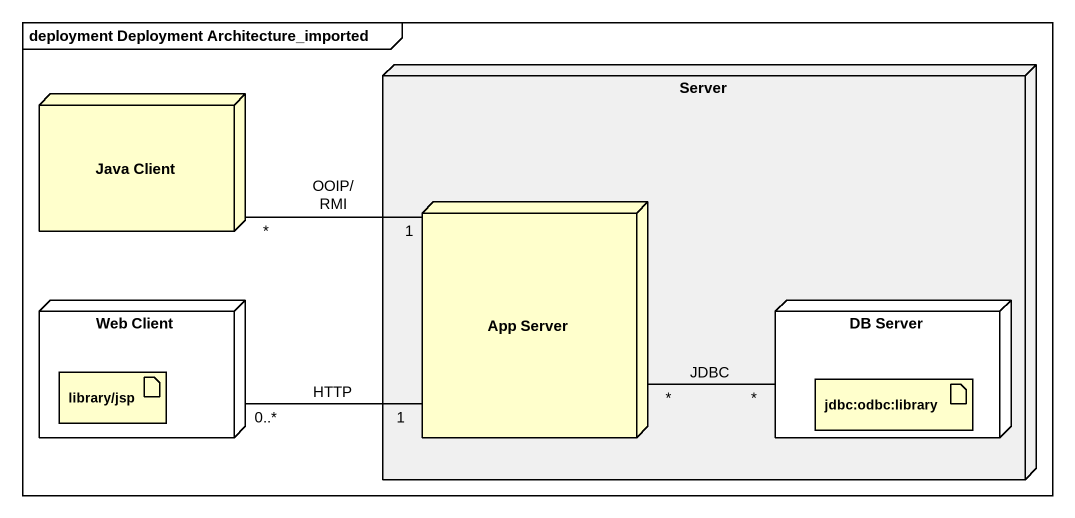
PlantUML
@startuml
mainframe deployment Deployment Architecture_imported
node "Java Client" as Java_Client
node Server #F0F0F0 {
  node "App Server" as App_Server
  node "DB Server" as DB_Server {
    artifact "jdbc:odbc:library" as jdbc_odbc_library
  }
}
node "Web Client" as Web_Client {
  artifact "library/jsp" as library_jsp
}
Java_Client "*" -right- "1" App_Server : OOIP/RMI
App_Server "*" -right- "*" DB_Server : JDBC
Web_Client "0..*" -right- "1" App_Server : HTTP
@enduml
